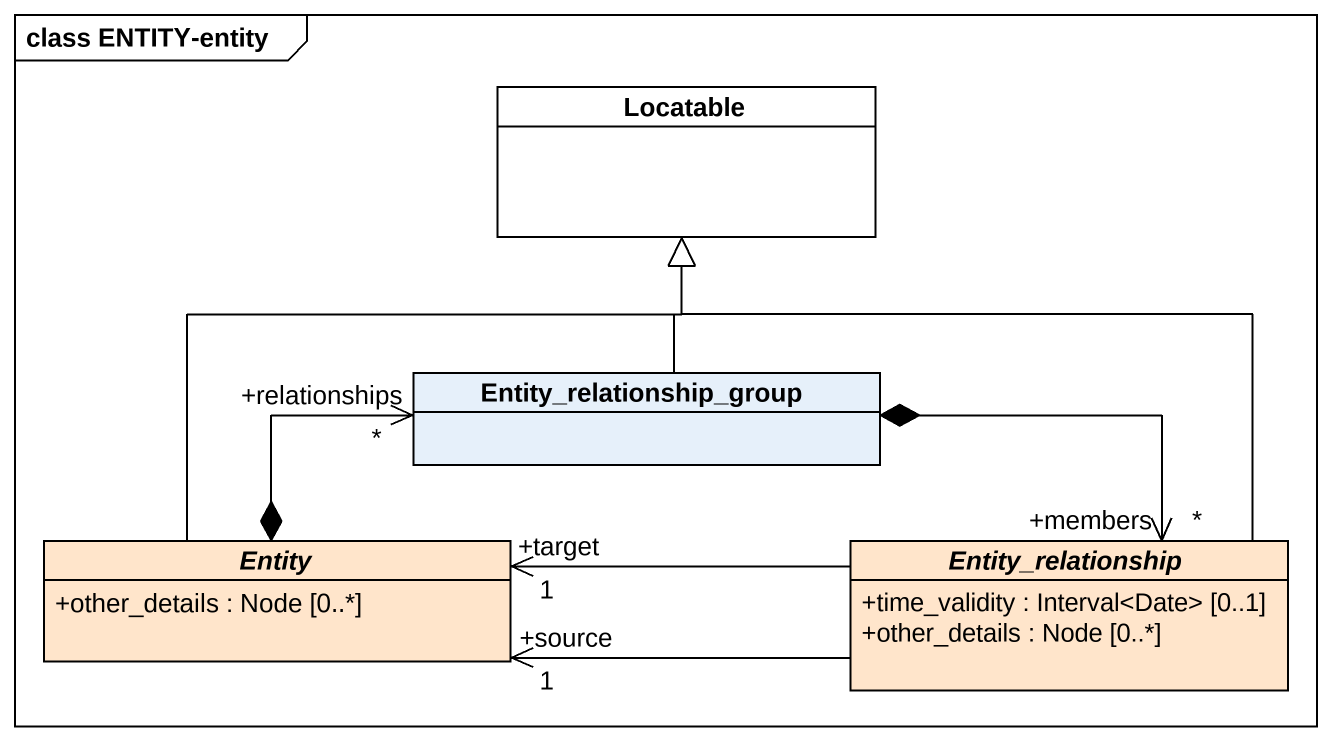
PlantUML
@startuml
mainframe class ENTITY-entity
hide circle
hide empty members
skinparam classAttributeIconSize 0
class Locatable #FFFFFF
class Entity_relationship_group
abstract class "Entity" as Entity_ #FFE5CB {
  +other_details : Node [0..*]
}
abstract class Entity_relationship #FFE5CB {
  +time_validity : Interval<Date> [0..1]
  +other_details : Node [0..*]
}
Entity_relationship_group -up-|> Locatable
Entity_relationship_group *-right-> "+members\n*" Entity_relationship
Entity_ -up-|> Locatable
Entity_ *-right-> "+relationships\n*" Entity_relationship_group
Entity_ "+source\n1" <-right- Entity_relationship
Entity_ "+target\n1" <-right- Entity_relationship
Entity_relationship -up-|> Locatable
@enduml
